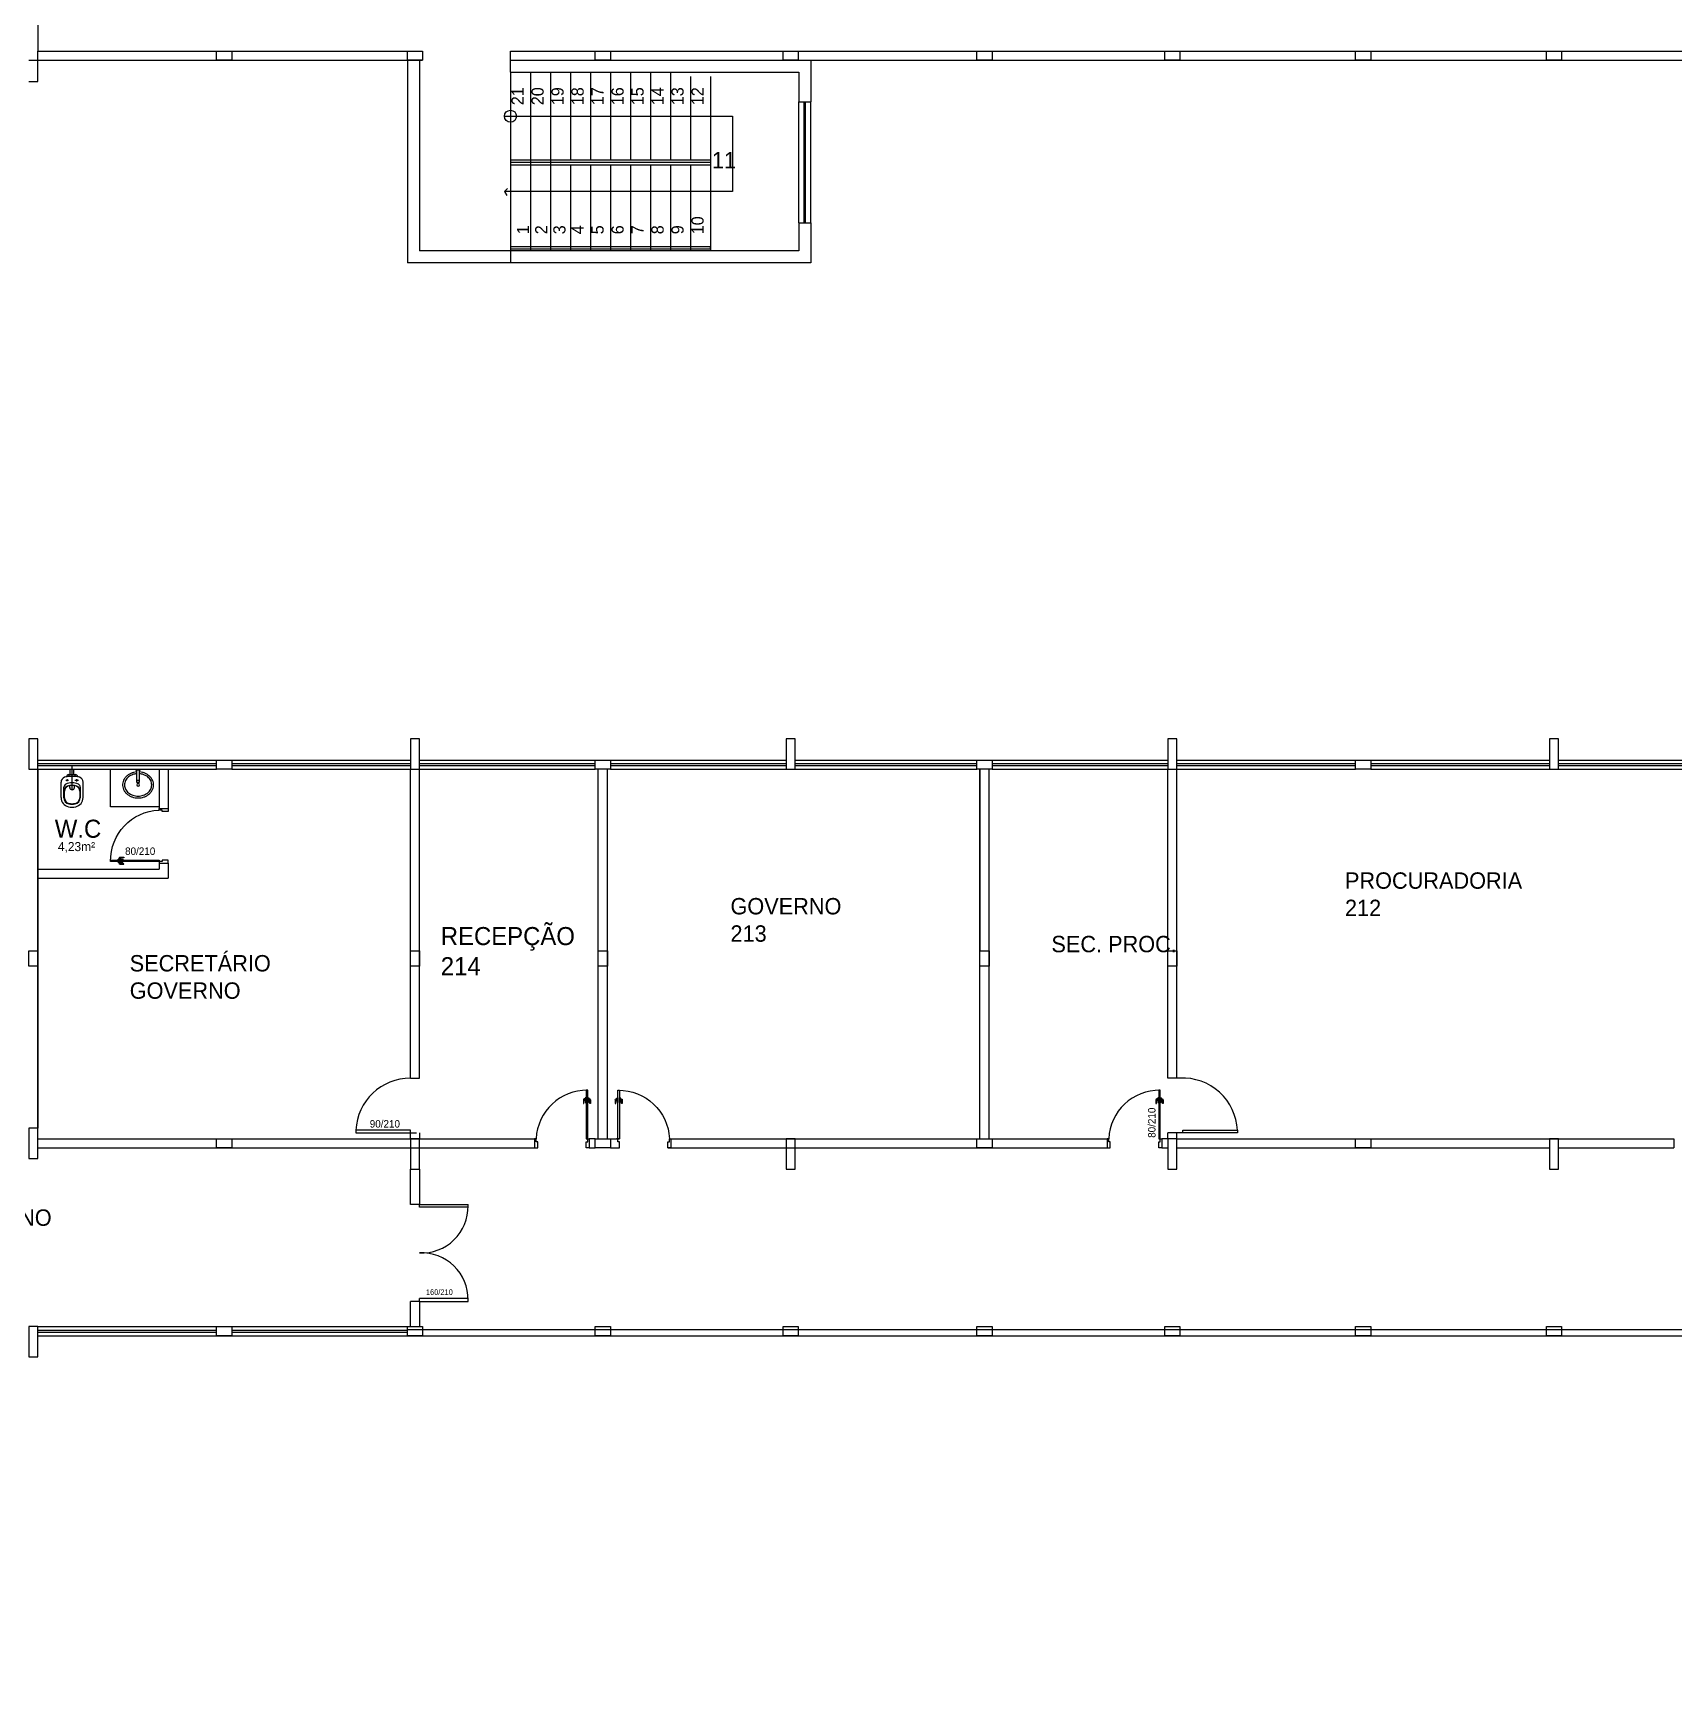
# Model space of a CAD drawing. Header units: inches. Extents: x 1211 to 1586, y 4594 to 4984.
# Drawn here: x 1441.79 to 1468.87, y 4632.43 to 4659.9 of the extents above; entities that cross this region are included whole.
import ezdxf

# ---------------------------------------------------------------- set-up
doc = ezdxf.new("R2010")
doc.units = ezdxf.units.IN
doc.header["$MEASUREMENT"] = 0
doc.linetypes.add('CENTER', pattern=[2, 1.25, -0.25, 0.25, -0.25])
doc.linetypes.add('HIDDEN', pattern=[0.375, 0.25, -0.125])
for name, color, linetype in [('.5', 5, 'Continuous'), ('0.1', 1, 'Continuous'), ('0.8', 8, 'Continuous'), ('02', 2, 'Continuous'), ('1', 1, 'Continuous'), ('AMARELO', 2, 'Continuous'), ('Vão', 2, 'Continuous')]:
    doc.layers.add(name, color=color, linetype=linetype)

# ---------------------------------------------------------------- blocks, each defined once
blk = doc.blocks.new('A$C651E2A38')
at = {"layer": '0.1'}
for p, q in [((0.875, 0.95), (0.85, 0.95)), ((0.85, 0.95), (0.85, 0.15)), ((0.875, 0.15), (0.875, 0.95)), ((0.804, 0.794), (0.804, 0.73)), ((0.804, 0.73), (0.814, 0.73)), ((0.828, 0.804), (0.814, 0.804)), ((0.814, 0.73), (0.814, 0.794)), ((0.814, 0.794), (0.828, 0.794)), ((0.897, 0.804), (0.911, 0.804)), ((0.911, 0.794), (0.897, 0.794)), ((0.911, 0.73), (0.911, 0.794)), ((0.921, 0.73), (0.911, 0.73)), ((0.921, 0.794), (0.921, 0.73)), ((0.85, 0.15), (0.875, 0.15))]:
    blk.add_line(p, q, dxfattribs=at)
for points in [[(0.85, 0.825), (0.836, 0.825), (0.836, 0.747), (0.85, 0.747)], [(0.875, 0.825), (0.889, 0.825), (0.889, 0.747), (0.875, 0.747)], [(0.828, 0.817), (0.836, 0.817), (0.836, 0.777), (0.828, 0.777)], [(0.897, 0.817), (0.889, 0.817), (0.889, 0.777), (0.897, 0.777)]]:
    blk.add_lwpolyline(points, close=True, dxfattribs=at)
for points in [[(0, 0), (0.05, 0), (0.05, 0.1), (0.025, 0.1), (0.025, 0.15), (0, 0.15)], [(0.9, 0), (0.85, 0), (0.85, 0.1), (0.875, 0.1), (0.875, 0.15), (0.9, 0.15)]]:
    blk.add_lwpolyline(points, dxfattribs=at)
for centre, radius, start, end in [((0.862, 0.112), 0.838, 89.1457, 177.3829), ((0.814, 0.794), 0.01, 90, 180), ((0.911, 0.794), 0.01, 0, 90)]:
    blk.add_arc(centre, radius, start, end, dxfattribs=at)
blk = doc.blocks.new('torn_ acion_ autom_ parede _banh__ - generica_1-274-XX and - 02 APR')
at = {"layer": '0.8'}
for p, q in [((85, -55), (85, -65)), ((85, -65), (165, -65)), ((90, -55), (160, -55)), ((100, -65), (100, -235)), ((100, -235), (150, -235)), ((150, -245), (100, -245)), ((100, -245), (100, -269)), ((100, -269), (150, -269)), ((105, -235), (105, -245)), ((145, -245), (145, -235)), ((150, -235), (150, -65)), ((150, -269), (150, -245)), ((165, -65), (165, -55))]:
    blk.add_line(p, q, dxfattribs=at)
blk = doc.blocks.new('VASO')
at = {"color": 0, "linetype": 'Continuous'}
blk.add_lwpolyline([(-0.00148, -0.01507, 0.111499), (0.00148, -0.01507)], format="xyb", dxfattribs=at)
at = {"layer": '0.8', "linetype": 'ByBlock', "ltscale": 0.01}
for p, q in [((-0.00076, -0.00178), (-0.00076, 0)), ((0.00076, -0.00178), (0.00076, 0))]:
    blk.add_line(p, q, dxfattribs=at)
at = {"layer": '0.8', "linetype": 'CENTER', "ltscale": 0.01}
blk.add_line((0, -0.00807), (0, 0.00178), dxfattribs=at)
at = {"layer": '0.8', "linetype": 'ByBlock'}
for points in [[(-0.0031, -0.00289, 0.319419), (-0.00455, -0.00493)], [(-0.0026, -0.00571, 0.297228), (-0.00339, -0.00695)], [(-0.00197, -0.00649, 0.306213), (-0.00337, -0.00858)], [(-0.0018, -0.00659, 0.312502), (-0.00314, -0.00855)], [(-0.00126, -0.00255, 0.074714), (-0.0031, -0.00289)], [(0.00261, -0.00571, 0.221331), (-0.0026, -0.00571)], [(-0.00134, -0.00178, 0.378909), (-0.00234, -0.00267)], [(-0.00198, -0.0039, 1), (-0.00198, -0.00428)], [(-0.00198, -0.00428, 1), (-0.00198, -0.0039)], [(0.00197, -0.00649, 0.196765), (-0.00197, -0.00649)], [(0.0018, -0.00659, 0.184122), (-0.0018, -0.00659)], [(0.00126, -0.00255, 0.017899), (-0.00126, -0.00255)], [(-0.00101, -0.00178, 0.414213), (-0.00124, -0.002)], [(0.00124, -0.002, 0.414213), (0.00101, -0.00178)], [(0.0031, -0.00289, 0.074714), (0.00126, -0.00255)], [(0.00234, -0.00267, 0.378909), (0.00134, -0.00178)], [(0.00198, -0.0039, 1), (0.00198, -0.00428)], [(0.00314, -0.00855, 0.312273), (0.0018, -0.00659)], [(0.00337, -0.00858, 0.306739), (0.00197, -0.00649)], [(0.00198, -0.00428, 1), (0.00198, -0.0039)], [(0.00339, -0.00695, 0.295957), (0.00261, -0.00571)], [(0.00455, -0.00493, 0.319888), (0.0031, -0.00289)], [(-0.00455, -0.01124, 0.35064), (-0.00148, -0.01507)], [(-0.00339, -0.01131, 0.008003), (-0.00339, -0.00695)], [(-0.00339, -0.01131, 0.366179), (-0.00128, -0.01389)], [(-0.00316, -0.01131, 0.00507), (-0.00314, -0.00855)], [(-0.00316, -0.01131, 0.365737), (-0.00124, -0.01367)], [(-0.00124, -0.01367, 0.092572), (0.00124, -0.01367)], [(-0.00097, -0.00706, 0.999992), (0.00097, -0.00706)], [(0.00124, -0.01367, 0.365737), (0.00316, -0.01131)], [(0.00128, -0.01389, 0.365737), (0.00339, -0.01131)], [(0.00148, -0.01507, 0.35064), (0.00455, -0.01124)], [(0.00314, -0.00855, 0.00507), (0.00316, -0.01131)], [(0.00339, -0.00695, 0.008013), (0.00339, -0.01131)], [(-0.00128, -0.01389, 0.09251), (0.00128, -0.01389)]]:
    blk.add_lwpolyline(points, format="xyb", dxfattribs=at)
for points in [[(-0.00455, -0.01124), (-0.00455, -0.00493)], [(-0.00134, -0.00178), (0.00134, -0.00178)], [(-0.00124, -0.00256), (-0.00124, -0.002)], [(-0.00097, -0.00706), (-0.00097, -0.00635)], [(0.00097, -0.00708), (0.00097, -0.00635)], [(0.00124, -0.00256), (0.00124, -0.002)], [(0.00455, -0.01124), (0.00455, -0.00493)]]:
    blk.add_lwpolyline(points, dxfattribs=at)
at = {"layer": '0.8', "linetype": 'CENTER'}
for points in [[(-0.00252, -0.00409), (-0.00144, -0.00409)], [(-0.00198, -0.00446), (-0.00198, -0.00372)], [(0.00119, -0.00409), (0.00258, -0.00409)], [(0.00198, -0.00461), (0.00198, -0.0036)]]:
    blk.add_lwpolyline(points, dxfattribs=at)

msp = doc.modelspace()

# ---------------------------------------------------------------- linework, layer by layer
at = {"layer": '.5'}
for p, q in [((1441.8667, 4659.1067), (1441.8667, 4659.6067)), ((1447.9667, 4659.4567), (1447.9667, 4659.1067)), ((1447.9667, 4659.4567), (1447.9667, 4656.1117)), ((1448.1667, 4659.4567), (1448.1667, 4656.3117)), ((1449.6667, 4659.4567), (1453.9667, 4659.4567)), ((1449.6667, 4659.4567), (1454.6267, 4659.4567)), ((1449.6667, 4659.2567), (1454.4267, 4659.2567)), ((1454.4267, 4659.2567), (1454.4267, 4658.7717)), ((1454.6267, 4659.4567), (1454.6267, 4658.7717)), ((1441.7167, 4659.1067), (1441.8667, 4659.1067)), ((1454.4267, 4658.7717), (1454.6267, 4658.7717)), ((1449.6667, 4657.8117), (1452.9667, 4657.8117)), ((1449.6667, 4657.7717), (1452.9667, 4657.7717)), ((1449.6667, 4657.7317), (1452.9667, 4657.7317)), ((1454.4267, 4656.7717), (1454.4267, 4656.3117)), ((1454.4267, 4656.7717), (1454.6267, 4656.7717)), ((1454.6267, 4656.7717), (1454.6267, 4656.1117)), ((1454.4267, 4656.3117), (1448.1667, 4656.3117)), ((1449.6667, 4656.3817), (1452.9667, 4656.3817)), ((1449.6667, 4656.3417), (1452.9667, 4656.3417)), ((1452.9667, 4656.3417), (1452.9667, 4656.3817)), ((1454.6267, 4656.1117), (1447.9667, 4656.1117))]:
    msp.add_line(p, q, dxfattribs=at)
for points in [[(1445.0667, 4659.4567), (1444.8167, 4659.4567), (1444.8167, 4659.6067), (1445.0667, 4659.6067), (1445.0667, 4659.4567)], [(1445.0667, 4659.4567), (1444.8167, 4659.4567), (1444.8167, 4659.6067), (1445.0667, 4659.6067), (1445.0667, 4659.4567)], [(1448.2167, 4659.4567), (1447.9667, 4659.4567), (1447.9667, 4659.6067), (1448.2167, 4659.6067), (1448.2167, 4659.4567)], [(1448.2167, 4659.4567), (1447.9667, 4659.4567), (1447.9667, 4659.6067), (1448.2167, 4659.6067), (1448.2167, 4659.4567)], [(1451.3167, 4659.4567), (1451.0667, 4659.4567), (1451.0667, 4659.6067), (1451.3167, 4659.6067), (1451.3167, 4659.4567)], [(1451.3167, 4659.4567), (1451.0667, 4659.4567), (1451.0667, 4659.6067), (1451.3167, 4659.6067), (1451.3167, 4659.4567)], [(1454.4167, 4659.4567), (1454.1667, 4659.4567), (1454.1667, 4659.6067), (1454.4167, 4659.6067), (1454.4167, 4659.4567)], [(1454.4167, 4659.4567), (1454.1667, 4659.4567), (1454.1667, 4659.6067), (1454.4167, 4659.6067), (1454.4167, 4659.4567)], [(1457.6167, 4659.4567), (1457.3667, 4659.4567), (1457.3667, 4659.6067), (1457.6167, 4659.6067), (1457.6167, 4659.4567)], [(1460.7167, 4659.4567), (1460.4667, 4659.4567), (1460.4667, 4659.6067), (1460.7167, 4659.6067), (1460.7167, 4659.4567)], [(1463.8667, 4659.4567), (1463.6167, 4659.4567), (1463.6167, 4659.6067), (1463.8667, 4659.6067), (1463.8667, 4659.4567)], [(1467.0167, 4659.4567), (1466.7667, 4659.4567), (1466.7667, 4659.6067), (1467.0167, 4659.6067), (1467.0167, 4659.4567)], [(1441.8667, 4647.7567), (1441.8667, 4648.2567), (1441.7167, 4648.2567), (1441.7167, 4647.7567), (1441.8667, 4647.7567)], [(1441.8667, 4647.7567), (1441.8667, 4648.2567), (1441.7167, 4648.2567), (1441.7167, 4647.7567), (1441.8667, 4647.7567)], [(1448.1667, 4647.7567), (1448.1667, 4648.2567), (1448.0167, 4648.2567), (1448.0167, 4647.7567), (1448.1667, 4647.7567)], [(1448.1667, 4647.7567), (1448.1667, 4648.2567), (1448.0167, 4648.2567), (1448.0167, 4647.7567), (1448.1667, 4647.7567)], [(1454.3667, 4647.7567), (1454.3667, 4648.2567), (1454.2167, 4648.2567), (1454.2167, 4647.7567), (1454.3667, 4647.7567)], [(1454.3667, 4647.7567), (1454.3667, 4648.2567), (1454.2167, 4648.2567), (1454.2167, 4647.7567), (1454.3667, 4647.7567)], [(1460.6667, 4647.7567), (1460.6667, 4648.2567), (1460.5167, 4648.2567), (1460.5167, 4647.7567), (1460.6667, 4647.7567)], [(1460.6667, 4647.7567), (1460.6667, 4648.2567), (1460.5167, 4648.2567), (1460.5167, 4647.7567), (1460.6667, 4647.7567)], [(1466.9667, 4647.7567), (1466.9667, 4648.2567), (1466.8167, 4648.2567), (1466.8167, 4647.7567), (1466.9667, 4647.7567)], [(1445.0667, 4647.7567), (1444.8167, 4647.7567), (1444.8167, 4647.9067), (1445.0667, 4647.9067), (1445.0667, 4647.7567)], [(1451.3167, 4647.7567), (1451.0667, 4647.7567), (1451.0667, 4647.9067), (1451.3167, 4647.9067), (1451.3167, 4647.7567)], [(1457.6167, 4647.7567), (1457.3667, 4647.7567), (1457.3667, 4647.9067), (1457.6167, 4647.9067), (1457.6167, 4647.7567)], [(1463.8667, 4647.7567), (1463.6167, 4647.7567), (1463.6167, 4647.9067), (1463.8667, 4647.9067), (1463.8667, 4647.7567)], [(1441.7167, 4644.5067), (1441.7167, 4644.7567), (1441.8667, 4644.7567), (1441.8667, 4644.5067), (1441.7167, 4644.5067)], [(1448.0167, 4644.5067), (1448.0167, 4644.7567), (1448.1667, 4644.7567), (1448.1667, 4644.5067), (1448.0167, 4644.5067)], [(1451.1167, 4644.5067), (1451.1167, 4644.7567), (1451.2667, 4644.7567), (1451.2667, 4644.5067), (1451.1167, 4644.5067)], [(1457.4167, 4644.5067), (1457.4167, 4644.7567), (1457.5667, 4644.7567), (1457.5667, 4644.5067), (1457.4167, 4644.5067)], [(1460.5167, 4644.5067), (1460.5167, 4644.7567), (1460.6667, 4644.7567), (1460.6667, 4644.5067), (1460.5167, 4644.5067)], [(1441.8667, 4641.3317), (1441.8667, 4641.8317), (1441.7167, 4641.8317), (1441.7167, 4641.3317), (1441.8667, 4641.3317)], [(1445.0667, 4641.5067), (1444.8167, 4641.5067), (1444.8167, 4641.6567), (1445.0667, 4641.6567), (1445.0667, 4641.5067)], [(1448.1667, 4641.1567), (1448.1667, 4641.6567), (1448.0167, 4641.6567), (1448.0167, 4641.1567), (1448.1667, 4641.1567)], [(1451.3167, 4641.5067), (1451.0667, 4641.5067), (1451.0667, 4641.6567), (1451.3167, 4641.6567), (1451.3167, 4641.5067)], [(1454.3667, 4641.1567), (1454.3667, 4641.6567), (1454.2167, 4641.6567), (1454.2167, 4641.1567), (1454.3667, 4641.1567)], [(1457.6167, 4641.5067), (1457.3667, 4641.5067), (1457.3667, 4641.6567), (1457.6167, 4641.6567), (1457.6167, 4641.5067)], [(1460.6667, 4641.1567), (1460.6667, 4641.6567), (1460.5167, 4641.6567), (1460.5167, 4641.1567), (1460.6667, 4641.1567)], [(1463.8667, 4641.5067), (1463.6167, 4641.5067), (1463.6167, 4641.6567), (1463.8667, 4641.6567), (1463.8667, 4641.5067)], [(1466.9667, 4641.1567), (1466.9667, 4641.6567), (1466.8167, 4641.6567), (1466.8167, 4641.1567), (1466.9667, 4641.1567)], [(1441.8667, 4638.0567), (1441.8667, 4638.5567), (1441.7167, 4638.5567), (1441.7167, 4638.0567), (1441.8667, 4638.0567)], [(1445.0667, 4638.4067), (1444.8167, 4638.4067), (1444.8167, 4638.5567), (1445.0667, 4638.5567), (1445.0667, 4638.4067)], [(1448.2167, 4638.4067), (1447.9667, 4638.4067), (1447.9667, 4638.5567), (1448.2167, 4638.5567), (1448.2167, 4638.4067)], [(1451.3167, 4638.4067), (1451.0667, 4638.4067), (1451.0667, 4638.5567), (1451.3167, 4638.5567), (1451.3167, 4638.4067)], [(1454.4167, 4638.4067), (1454.1667, 4638.4067), (1454.1667, 4638.5567), (1454.4167, 4638.5567), (1454.4167, 4638.4067)], [(1457.6167, 4638.4067), (1457.3667, 4638.4067), (1457.3667, 4638.5567), (1457.6167, 4638.5567), (1457.6167, 4638.4067)], [(1460.7167, 4638.4067), (1460.4667, 4638.4067), (1460.4667, 4638.5567), (1460.7167, 4638.5567), (1460.7167, 4638.4067)], [(1463.8667, 4638.4067), (1463.6167, 4638.4067), (1463.6167, 4638.5567), (1463.8667, 4638.5567), (1463.8667, 4638.4067)], [(1467.0167, 4638.4067), (1466.7667, 4638.4067), (1466.7667, 4638.5567), (1467.0167, 4638.5567), (1467.0167, 4638.4067)]]:
    msp.add_lwpolyline(points, dxfattribs=at)
for p, q in [((1441.8667, 4660.1942), (1441.8667, 4659.6067)), ((1449.6667, 4659.2567), (1449.6667, 4659.6067)), ((1441.7167, 4659.4567), (1448.2167, 4659.4567)), ((1449.6667, 4659.4567), (1482.5167, 4659.4567)), ((1449.9967, 4659.2567), (1449.9967, 4656.3117)), ((1450.3267, 4659.2567), (1450.3267, 4656.3117)), ((1450.6567, 4659.2567), (1450.6567, 4657.8117)), ((1450.9867, 4659.2567), (1450.9867, 4657.8117)), ((1451.3167, 4659.2567), (1451.3167, 4657.8117)), ((1451.6467, 4659.2567), (1451.6467, 4657.8117)), ((1451.9767, 4659.2567), (1451.9767, 4657.8117)), ((1452.3067, 4659.2567), (1452.3067, 4657.8117)), ((1452.6367, 4659.1867), (1452.6367, 4657.8117)), ((1452.9667, 4659.1867), (1452.9667, 4656.3117)), ((1449.5675, 4658.5319), (1453.3315, 4658.5319)), ((1453.3315, 4658.5319), (1453.3315, 4657.2871)), ((1450.6567, 4657.7317), (1450.6567, 4656.3117)), ((1450.9867, 4657.7317), (1450.9867, 4656.3117)), ((1451.3167, 4657.7317), (1451.3167, 4656.3117)), ((1451.6467, 4657.7317), (1451.6467, 4656.3117)), ((1451.9767, 4657.7317), (1451.9767, 4656.3117)), ((1452.3067, 4657.7317), (1452.3067, 4656.3117)), ((1452.6367, 4657.7317), (1452.6367, 4656.3117)), ((1449.5713, 4657.2871), (1449.6191, 4657.3406)), ((1453.3315, 4657.2871), (1449.5713, 4657.2871)), ((1449.5713, 4657.2871), (1449.6096, 4657.2228)), ((1452.6367, 4656.3417), (1452.6367, 4656.3117)), ((1441.8667, 4641.3317), (1441.8667, 4647.7567)), ((1441.8667, 4647.7567), (1441.8667, 4647.6567)), ((1441.8667, 4647.7367), (1441.8667, 4647.6367)), ((1441.8667, 4647.7367), (1441.8667, 4647.6367)), ((1448.0167, 4642.6567), (1448.0167, 4647.7567)), ((1448.1667, 4642.6567), (1448.1667, 4647.7567)), ((1451.1167, 4641.6567), (1451.1167, 4647.7567)), ((1451.2667, 4641.6567), (1451.2667, 4647.7567)), ((1457.4167, 4641.6567), (1457.4167, 4647.7567)), ((1457.5667, 4641.6567), (1457.5667, 4647.7567)), ((1441.8667, 4647.7067), (1441.8667, 4641.8317)), ((1448.0167, 4642.6567), (1448.1667, 4642.6567)), ((1460.7167, 4642.6567), (1460.5167, 4642.6567)), ((1460.7667, 4641.7567), (1460.5167, 4641.7567)), ((1441.8667, 4641.6567), (1450.0667, 4641.6567)), ((1441.8667, 4641.5067), (1450.0667, 4641.5067)), ((1447.8667, 4641.6567), (1448.0167, 4641.6567)), ((1450.0667, 4641.6567), (1450.0667, 4641.5067)), ((1451.0667, 4641.6567), (1451.1167, 4641.6567)), ((1451.3167, 4641.6567), (1451.4667, 4641.6567)), ((1451.3167, 4641.5067), (1451.4667, 4641.5067)), ((1452.2667, 4641.5067), (1459.5167, 4641.5067)), ((1452.2917, 4641.6567), (1459.5167, 4641.6567)), ((1452.3167, 4641.6567), (1452.3167, 4641.5067)), ((1459.5167, 4641.6567), (1459.5167, 4641.5067)), ((1460.6667, 4641.6567), (1468.8667, 4641.6567)), ((1460.6667, 4641.5067), (1466.8167, 4641.5067)), ((1466.9667, 4641.5067), (1468.8667, 4641.5067)), ((1468.8667, 4641.6567), (1468.8667, 4641.5067)), ((1448.0167, 4640.5692), (1448.0167, 4641.1567)), ((1448.1667, 4641.1567), (1448.1667, 4640.5692)), ((1448.1667, 4640.5692), (1448.0167, 4640.5692)), ((1448.0167, 4638.5567), (1448.0167, 4638.9692)), ((1448.1667, 4638.9692), (1448.0167, 4638.9692)), ((1448.1667, 4638.9692), (1448.1667, 4638.5567)), ((1441.8667, 4638.4067), (1445.0667, 4638.4067)), ((1447.9667, 4638.4067), (1485.3667, 4638.4067))]:
    msp.add_line(p, q)
for points in [[(1441.8667, 4659.6067), (1448.2167, 4659.6067)], [(1449.6667, 4659.6067), (1482.6167, 4659.6067)], [(1451.0667, 4641.6567), (1450.9667, 4641.6567), (1450.9667, 4641.5067), (1451.0667, 4641.5067)], [(1460.5167, 4641.6567), (1460.4167, 4641.6567), (1460.4167, 4641.5067), (1460.5167, 4641.5067)], [(1447.9667, 4638.5067), (1485.4667, 4638.5067), (1485.4667, 4632.4567)], [(1447.9667, 4638.4067), (1485.3667, 4638.4067), (1485.3667, 4632.3067)]]:
    msp.add_lwpolyline(points)
for points in [[(1457.4167, 4644.7567), (1457.5667, 4644.7567), (1457.5667, 4647.7567), (1457.4167, 4647.7567)], [(1447.1167, 4641.7967), (1447.1167, 4641.7567), (1448.0167, 4641.7567), (1448.0167, 4641.7967)], [(1461.6667, 4641.7967), (1461.6667, 4641.7567), (1460.7667, 4641.7567), (1460.7667, 4641.7967)]]:
    msp.add_lwpolyline(points, close=True)
msp.add_circle((1449.6667, 4658.5319), 0.0992)
for centre, radius, start, end in [((1448.0167, 4641.7567), 0.9, 90, 177.45268), ((1460.7645, 4641.7557), 0.9023, 2.60541, 93.03443)]:
    msp.add_arc(centre, radius, start, end)
at = {"layer": '0.1'}
for p, q in [((1448.1667, 4640.5724), (1448.9673, 4640.5724)), ((1448.9673, 4640.525), (1448.1667, 4640.525)), ((1448.9673, 4639.0188), (1448.1667, 4639.0188)), ((1448.1667, 4638.9713), (1448.9673, 4638.9713)), ((1448.9673, 4638.9713), (1448.9673, 4639.0188))]:
    msp.add_line(p, q, dxfattribs=at)
for centre, start, end in [((1448.2016, 4640.5369), 267.38953, 0.88742), ((1448.2016, 4639.0069), 359.11258, 92.61047)]:
    msp.add_arc(centre, 0.7658, start, end, dxfattribs=at)
at = {"layer": '0.8'}
for p, q in [((1443.0667, 4647.1367), (1443.0667, 4647.7367)), ((1460.5167, 4642.6567), (1460.5167, 4647.7567)), ((1460.6667, 4642.6567), (1460.6667, 4647.7567)), ((1443.8667, 4647.1367), (1443.0667, 4647.1367)), ((1460.5167, 4641.6567), (1460.5167, 4641.7567)), ((1460.5167, 4641.6567), (1460.5167, 4641.7567)), ((1460.6667, 4641.6567), (1460.6667, 4641.7567))]:
    msp.add_line(p, q, dxfattribs=at)
for start, end in [(0, 180), (180, 0)]:
    msp.add_arc((1443.5214, 4647.4959), 0.0225, start, end, dxfattribs=at)
for points, knots in [([(1443.4957, 4647.7098), (1443.479, 4647.7084), (1443.446, 4647.7028), (1443.3992, 4647.6863), (1443.3567, 4647.6621), (1443.3205, 4647.6309), (1443.2922, 4647.5937), (1443.2732, 4647.5518), (1443.2649, 4647.5071), (1443.2677, 4647.4618), (1443.2816, 4647.4182), (1443.3055, 4647.3785), (1443.338, 4647.3442), (1443.3776, 4647.3165), (1443.4225, 4647.2961), (1443.471, 4647.2837), (1443.5046, 4647.2809), (1443.5214, 4647.2809)], [0, 0, 0, 0, 50.1956274, 99.7896392, 148.3974483, 195.8546214, 242.1915716, 287.6266668, 332.5243602, 377.3111703, 422.4379161, 468.2939909, 515.1919675, 563.2437338, 612.3902613, 662.376552, 712.82374, 712.82374, 712.82374, 712.82374]), ([(1443.4957, 4647.6796), (1443.4752, 4647.6777), (1443.4274, 4647.6677), (1443.3606, 4647.6321), (1443.3091, 4647.5708), (1443.2902, 4647.4959), (1443.3091, 4647.421), (1443.3607, 4647.3597), (1443.435, 4647.32), (1443.4923, 4647.3109), (1443.5214, 4647.3109)], [0, 0, 0, 0, 61.7218819, 145.0078612, 222.3453617, 295.1840392, 368.0227167, 445.3602172, 528.6461965, 615.8939494, 615.8939494, 615.8939494, 615.8939494]), ([(1443.5214, 4647.2809), (1443.5382, 4647.2809), (1443.5718, 4647.2837), (1443.6204, 4647.2961), (1443.6654, 4647.3166), (1443.705, 4647.3444), (1443.7375, 4647.3788), (1443.7614, 4647.4186), (1443.7751, 4647.4622), (1443.7779, 4647.5076), (1443.7694, 4647.5523), (1443.7503, 4647.5942), (1443.7218, 4647.6314), (1443.6854, 4647.6625), (1443.6428, 4647.6866), (1443.5958, 4647.703), (1443.5628, 4647.7085), (1443.5461, 4647.7099)], [0, 0, 0, 0, 50.5134798, 100.5644326, 149.7725825, 197.8824642, 244.8357102, 290.7458255, 335.9276517, 380.7726976, 425.7337752, 471.2382668, 517.6512881, 565.1890144, 613.8795522, 663.5544076, 713.8232206, 713.8232206, 713.8232206, 713.8232206]), ([(1443.5214, 4647.3109), (1443.5505, 4647.3109), (1443.6078, 4647.32), (1443.6821, 4647.3597), (1443.7337, 4647.421), (1443.7525, 4647.4959), (1443.7337, 4647.5708), (1443.6821, 4647.6321), (1443.6151, 4647.6679), (1443.5669, 4647.6778), (1443.5461, 4647.6797)], [0, 0, 0, 0, 87.2477529, 170.5337323, 247.8712328, 320.7099102, 393.5485877, 470.8860882, 554.1720675, 616.8917438, 616.8917438, 616.8917438, 616.8917438])]:
    msp.add_open_spline(points, degree=3, knots=knots, dxfattribs=at)
at = {"layer": '02'}
for p, q in [((1443.8667, 4647.7567), (1443.8667, 4647.1067)), ((1444.0167, 4647.7567), (1444.0167, 4647.1067)), ((1443.8667, 4647.1067), (1444.0167, 4647.1067)), ((1441.8667, 4646.1067), (1443.8667, 4646.1067)), ((1443.8667, 4646.2067), (1443.8667, 4646.1067)), ((1443.8667, 4646.2067), (1444.0167, 4646.2067)), ((1444.0167, 4646.2067), (1444.0167, 4645.9567)), ((1441.8667, 4645.9567), (1444.0167, 4645.9567))]:
    msp.add_line(p, q, dxfattribs=at)
at = {"layer": '02', "linetype": 'HIDDEN', "ltscale": 0.4}
for p, q in [((1448.0167, 4641.6567), (1448.0167, 4641.7567)), ((1448.0167, 4641.7567), (1448.1667, 4641.7567)), ((1448.1667, 4641.7567), (1448.1667, 4641.6567))]:
    msp.add_line(p, q, dxfattribs=at)
at = {"layer": '1'}
for p, q in [((1449.6667, 4659.2567), (1449.6667, 4656.1117)), ((1441.8667, 4647.9067), (1444.8167, 4647.9067)), ((1441.8667, 4647.7567), (1444.8167, 4647.7567)), ((1445.0667, 4647.9067), (1448.0167, 4647.9067)), ((1445.0667, 4647.7567), (1448.0167, 4647.7567)), ((1448.1667, 4647.9067), (1451.0667, 4647.9067)), ((1448.1667, 4647.7567), (1451.0667, 4647.7567)), ((1451.3167, 4647.9067), (1454.2167, 4647.9067)), ((1451.3167, 4647.7567), (1454.2167, 4647.7567)), ((1454.3667, 4647.9067), (1457.3667, 4647.9067)), ((1454.3667, 4647.7567), (1457.3667, 4647.7567)), ((1457.6167, 4647.9067), (1460.5167, 4647.9067)), ((1457.6167, 4647.7567), (1460.5167, 4647.7567)), ((1460.6667, 4647.9067), (1463.6167, 4647.9067)), ((1460.6667, 4647.7567), (1463.6167, 4647.7567)), ((1463.8667, 4647.9067), (1466.8167, 4647.9067)), ((1463.8667, 4647.7567), (1466.8167, 4647.7567)), ((1466.9667, 4647.9067), (1469.8667, 4647.9067)), ((1466.9667, 4647.7567), (1469.8667, 4647.7567)), ((1448.9673, 4640.525), (1448.9673, 4640.5724)), ((1448.1667, 4640.525), (1448.1667, 4640.5692)), ((1448.1667, 4638.9692), (1448.1667, 4639.0188)), ((1441.8667, 4638.5567), (1444.8167, 4638.5567)), ((1441.8667, 4638.4067), (1444.8167, 4638.4067)), ((1445.0667, 4638.5567), (1447.9667, 4638.5567)), ((1445.0667, 4638.4067), (1447.9667, 4638.4067))]:
    msp.add_line(p, q, dxfattribs=at)
at = {"layer": 'AMARELO'}
for p, q in [((1454.4265, 4656.7717), (1454.4265, 4658.7717)), ((1454.5167, 4656.7717), (1454.5167, 4658.7717)), ((1454.5367, 4656.7717), (1454.5367, 4658.7717)), ((1454.6265, 4656.7717), (1454.6265, 4658.7717))]:
    msp.add_line(p, q, dxfattribs=at)
at = {"layer": 'Vão'}
for p, q in [((1441.8667, 4647.8467), (1444.8167, 4647.8467)), ((1441.8667, 4647.8167), (1444.8167, 4647.8167)), ((1445.0667, 4647.8467), (1448.0167, 4647.8467)), ((1445.0667, 4647.8167), (1448.0167, 4647.8167)), ((1448.1667, 4647.8467), (1451.0667, 4647.8467)), ((1448.1667, 4647.8167), (1451.0667, 4647.8167)), ((1451.3167, 4647.8467), (1454.2167, 4647.8467)), ((1451.3167, 4647.8167), (1454.2167, 4647.8167)), ((1454.3667, 4647.8467), (1457.3667, 4647.8467)), ((1454.3667, 4647.8167), (1457.3667, 4647.8167)), ((1457.6167, 4647.8467), (1460.5167, 4647.8467)), ((1457.6167, 4647.8167), (1460.5167, 4647.8167)), ((1460.6667, 4647.8467), (1463.6167, 4647.8467)), ((1460.6667, 4647.8167), (1463.6167, 4647.8167)), ((1463.8667, 4647.8467), (1466.8167, 4647.8467)), ((1463.8667, 4647.8167), (1466.8167, 4647.8167)), ((1466.9667, 4647.8467), (1469.8667, 4647.8467)), ((1466.9667, 4647.8167), (1469.8667, 4647.8167)), ((1441.8667, 4638.4967), (1444.8167, 4638.4967)), ((1441.8667, 4638.4667), (1444.8167, 4638.4667)), ((1445.0667, 4638.4967), (1447.9667, 4638.4967)), ((1445.0667, 4638.4667), (1447.9667, 4638.4667))]:
    msp.add_line(p, q, dxfattribs=at)

# ---------------------------------------------------------------- block references
at = {"xscale": -1, "rotation": 90}
msp.add_blockref('A$C651E2A38', (1444.0167, 4647.1067), dxfattribs=at)
for p in [(1450.0667, 4641.5067), (1459.5167, 4641.5067)]:
    msp.add_blockref('A$C651E2A38', p)
at = {"xscale": -1}
msp.add_blockref('A$C651E2A38', (1452.3167, 4641.5067), dxfattribs=at)
at = {"layer": '0.8', "xscale": 39.95169605745719, "yscale": 39.95169605745719, "zscale": 39.95169605745719, "rotation": 359.9998118858625}
msp.add_blockref('VASO', (1442.4322, 4647.7367), dxfattribs=at)
at = {"layer": '0.8', "xscale": 0.000999999996565748, "yscale": 0.000999999996565748, "zscale": 0.000999999996565748}
msp.add_blockref('torn_ acion_ autom_ parede _banh__ - generica_1-274-XX and - 02 APR', (1443.3959, 4647.8117), dxfattribs=at)

# ---------------------------------------------------------------- texts
at = {"layer": '0.8', "extrusion": (3.16148e-13, -0.141435, 0.989948), "width": 1.638865, "attachment_point": 1, "text_direction": (0, 0.989948, 0.141435)}
for s, insert, char_height in [('21', (1449.6845, 4658.7136), 0.20116), ('20', (1450.0145, 4658.7136), 0.20116), ('19', (1450.3445, 4658.7136), 0.20116), ('18', (1450.6745, 4658.7136), 0.20116), ('17', (1451.0045, 4658.7136), 0.20116), ('16', (1451.3345, 4658.7136), 0.20116), ('15', (1451.6645, 4658.7136), 0.20116), ('14', (1451.9945, 4658.7136), 0.20116), ('13', (1452.3245, 4658.7136), 0.20116), ('12', (1452.6545, 4658.7136), 0.20116), ('10', (1452.6545, 4656.5836), 0.20116), ('1', (1449.7745, 4656.5836), 0.2012), ('2', (1450.0745, 4656.5836), 0.2012), ('3', (1450.3745, 4656.5836), 0.2012), ('4', (1450.6745, 4656.5836), 0.2012), ('5', (1451.0045, 4656.5836), 0.2012), ('6', (1451.3345, 4656.5836), 0.2012), ('7', (1451.6645, 4656.5836), 0.2012), ('8', (1451.9945, 4656.5836), 0.2012), ('9', (1452.3245, 4656.5836), 0.2012)]:
    msp.add_mtext(s, dxfattribs=dict(at, insert=insert, char_height=char_height))
at = {"layer": '0.8', "extrusion": (-0.141435, -3.16192e-13, 0.989948), "insert": (1452.992, 4657.9423, 0.0445), "char_height": 0.27054, "width": 2.204054, "attachment_point": 1, "text_direction": (0.989948, 0, 0.141435)}
msp.add_mtext('11', dxfattribs=at)
at = {"layer": '0.8', "extrusion": (-0.141435, 3.16226e-13, 0.989948), "attachment_point": 7, "text_direction": (0.989948, 0, 0.141435)}
for s, insert, char_height, width in [('W.C', (1442.1465, 4646.6198), 0.29798, 2.427637), ('4,23m²', (1442.1975, 4646.3757), 0.14899, 2.225903), ('80/210', (1443.3069, 4646.3391), 0.12317, 1.003463), ('90/210', (1447.3452, 4641.8392), 0.12317, 1.003463)]:
    msp.add_mtext(s, dxfattribs=dict(at, insert=insert, char_height=char_height, width=width))
at = {"layer": '0.8', "extrusion": (-0.141435, 3.16192e-13, 0.989948), "attachment_point": 7, "text_direction": (0.989948, 0, 0.141435)}
for s, insert, char_height, width in [('PROCURADORIA 212', (1463.4408, 4645.3312, -0.6912), 0.27054, 2.207232), ('GOVERNO\\P213', (1453.2986, 4644.9041, -0.6912), 0.27054, 2.207232), ('RECEPÇÃO 214', (1448.5174, 4644.3555, -0.9397), 0.297984, 2.427637), ('SEC. PROC.', (1458.5956, 4644.7304, 0.0493), 0.27054, 2.204054), ('SECRETÁRIO GOVERNO', (1443.383, 4643.9627), 0.27054, 3.617979), ('GOVERNO\\P215', (1440.2644, 4639.7648, -0.3122), 0.27054, 2.207232)]:
    msp.add_mtext(s, dxfattribs=dict(at, insert=insert, char_height=char_height, width=width))
at = {"layer": '0.8', "extrusion": (3.162e-13, -0.141435, 0.989948), "insert": (1460.1908, 4641.6717), "char_height": 0.12317, "width": 1.003463, "attachment_point": 1, "text_direction": (0, 0.989948, 0.141435)}
msp.add_mtext('80/210', dxfattribs=at)
at = {"layer": '0.8', "extrusion": (-0.141435, -3.16174e-13, 0.989948), "insert": (1448.2724, 4639.1716), "char_height": 0.0927, "width": 0.755192, "attachment_point": 1, "text_direction": (0.989948, 0, 0.141435)}
msp.add_mtext('160/210', dxfattribs=at)

doc.saveas('drawing.dxf')
